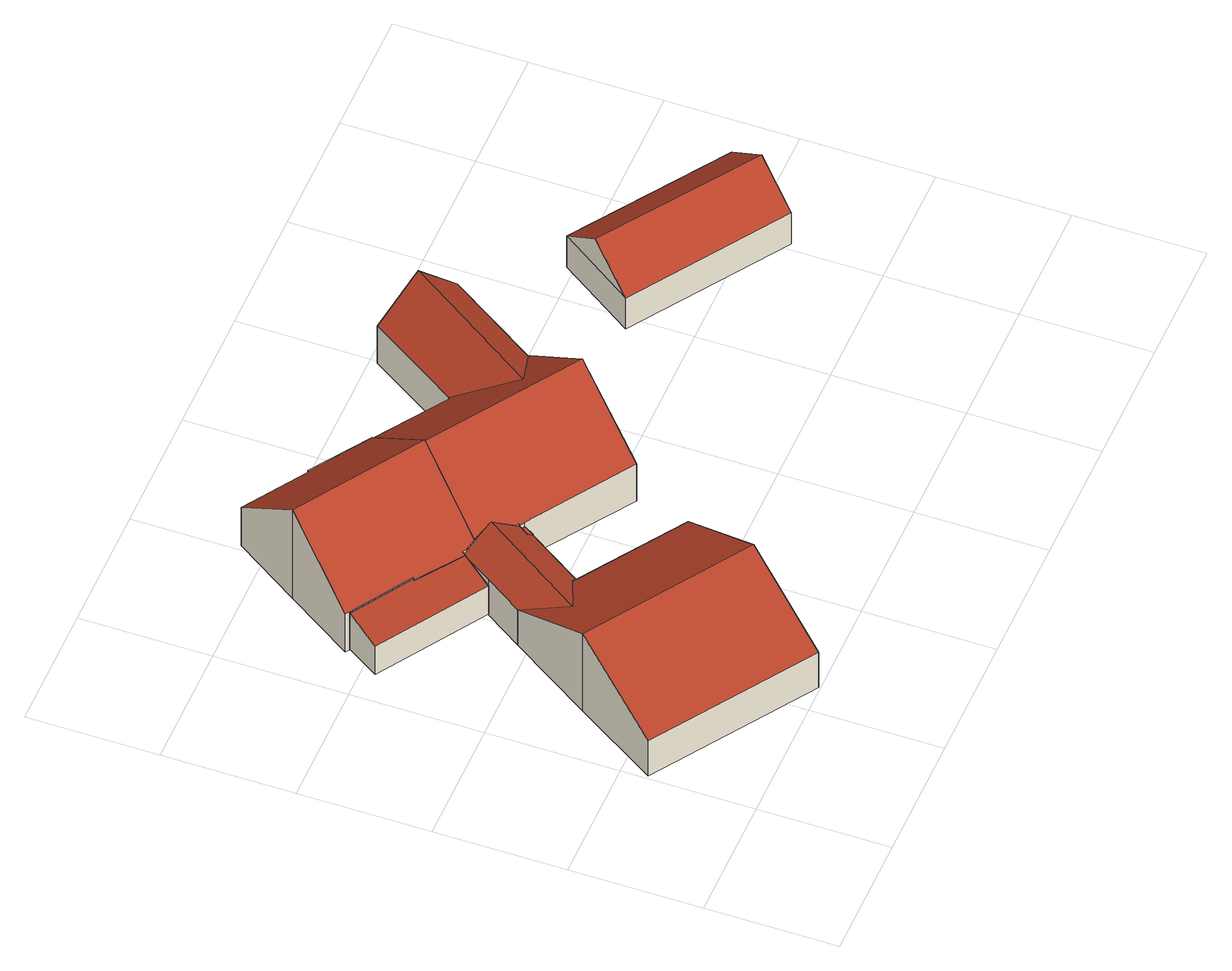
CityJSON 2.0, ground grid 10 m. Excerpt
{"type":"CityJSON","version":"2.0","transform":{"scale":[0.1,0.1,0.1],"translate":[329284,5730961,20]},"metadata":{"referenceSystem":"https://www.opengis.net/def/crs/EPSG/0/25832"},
"CityObjects":{
"building1":{"type":"Building","attributes":{"Geometrietyp2DReferenz":"3000","Gemeindeschluessel":"05170048","function":"51009_1610","roofType":"2100","measuredHeight":3.61},"geometry":[{"type":"Solid","lod":"2","boundaries":[[[[0,1,2,3]],[[4,5,1,0]],[[6,7,5,4]],[[8,9,7,6]],[[10,11,9,8]],[[3,2,11,10]],[[8,6,4,0,3,10]],[[1,5,7,9,11,2]]]],"semantics":{"surfaces":[{"type":"WallSurface"},{"type":"RoofSurface"},{"type":"GroundSurface"}],"values":[[0,0,0,0,0,0,1,2]]}}]},
"building2":{"type":"Building","attributes":{"name":"Schoyekampshof","Geometrietyp2DReferenz":"3000","Gemeindeschluessel":"05170048","function":"31001_1210","roofType":"3100","measuredHeight":8.91},"address":[{"country":"Germany","locality":"Wesel","thoroughfareNumber":"19","thoroughfareName":"Böckersche Straße"}],"geometry":[{"type":"Solid","lod":"2","boundaries":[[[[12,13,14,15]],[[16,17,13,12]],[[8,18,17,16]],[[19,20,18,8]],[[21,22,20,19]],[[23,24,22,21]],[[25,26,24,23]],[[27,28,26,25]],[[29,30,28,27]],[[31,32,30,29]],[[33,34,32,31]],[[35,36,34,33]],[[15,14,36,35]],[[25,23,21,19,8,16,12,15,27]],[[35,33,31,29,27,15]],[[13,17,18,20,22,24,26,28,30,32,34,36,14]]]],"semantics":{"surfaces":[{"type":"WallSurface"},{"type":"RoofSurface"},{"type":"GroundSurface"}],"values":[[0,0,0,0,0,0,0,0,0,0,0,0,0,1,1,2]]}}]},
"building3":{"type":"Building","attributes":{"Gemeindeschluessel":"05170048","Geometrietyp2DReferenz":"3000","function":"31001_2720"},"address":[{"country":"Germany","locality":"Wesel","thoroughfareNumber":"19","thoroughfareName":"Böckersche Straße"}],"children":["building3-1","building3-2","building3-3","building3-4","building3-5"]},
"building3-1":{"type":"BuildingPart","attributes":{"roofType":"3100","measuredHeight":7.65},"parents":["building3"],"geometry":[{"type":"MultiSurface","lod":"2","boundaries":[[[37,38,39,40]],[[41,42,38,37]],[[43,44,45,46]],[[47,48,44,43]],[[49,50,48,47]],[[40,39,50,49]],[[40,49,47,37]],[[43,46,41,37,47]],[[38,42,45,44,48,50,39]],[[51,46,52]],[[45,53,51,52]],[[41,51,53,42]]],"semantics":{"surfaces":[{"type":"WallSurface"},{"type":"RoofSurface"},{"type":"GroundSurface"},{"type":"ClosureSurface"}],"values":[0,0,0,0,0,0,1,1,2,0,3,3]}}]},
"building3-2":{"type":"BuildingPart","attributes":{"roofType":"5000","measuredHeight":5.31},"parents":["building3"],"geometry":[{"type":"MultiSurface","lod":"2","boundaries":[[[54,55,56,57]],[[52,45,55,54]],[[58,59,42,41]],[[60,18,59,58]],[[61,17,18,60]],[[62,13,17,61]],[[63,64,65,66]],[[61,60,58,41,67,68,62]],[[41,51,67]],[[51,52,54,57,69,63,66,68,67]],[[56,55,45,53,42,59,18,17,13,70,65,64,71]],[[69,72,73]],[[73,72,57,56,71]],[[52,51,53,45]],[[41,42,53,51]],[[62,68,74,75]],[[74,70,13,75]],[[68,76,74]],[[65,70,74,76,66]],[[63,69,73,77]],[[77,73,71,64]]],"semantics":{"surfaces":[{"type":"WallSurface"},{"type":"RoofSurface"},{"type":"GroundSurface"},{"type":"ClosureSurface"}],"values":[0,0,0,0,0,0,0,1,1,1,2,0,3,3,3,0,3,0,3,0,3]}}]},
"building3-3":{"type":"BuildingPart","attributes":{"roofType":"3100","measuredHeight":8.83},"parents":["building3"],"geometry":[{"type":"MultiSurface","lod":"2","boundaries":[[[78,65,64,79]],[[80,14,13,75]],[[81,36,14,80]],[[82,83,36,81]],[[84,85,83,82]],[[86,87,88,89]],[[90,91,87,86]],[[92,93,91,90]],[[94,95,93,92]],[[75,78,79,94,92,90,80]],[[86,89,84,82,81,80,90]],[[65,13,14,36,83,85,88,87,91,93,95,64]],[[78,76,66]],[[74,75,13,70]],[[66,76,74,70,65]],[[89,88,85,84]],[[94,79,77,96]],[[96,77,64,95]]],"semantics":{"surfaces":[{"type":"WallSurface"},{"type":"RoofSurface"},{"type":"GroundSurface"},{"type":"ClosureSurface"}],"values":[0,0,0,0,0,0,0,0,0,1,1,2,0,3,3,3,0,3]}}]},
"building3-4":{"type":"BuildingPart","attributes":{"roofType":"5000","measuredHeight":7.08},"parents":["building3"],"geometry":[{"type":"Solid","lod":"2","boundaries":[[[[97,98,85,84]],[[99,100,98,97]],[[101,102,100,99]],[[89,88,102,101]],[[99,97,84,103]],[[84,89,103]],[[101,99,103,89]],[[98,100,102,88,85]],[[84,85,88,89]]]],"semantics":{"surfaces":[{"type":"WallSurface"},{"type":"RoofSurface"},{"type":"GroundSurface"},{"type":"ClosureSurface"}],"values":[[0,0,0,0,1,1,1,2,3]]}}]},
"building3-5":{"type":"BuildingPart","attributes":{"roofType":"1000","measuredHeight":3.2},"address":[{"country":"Germany","locality":"Wesel","thoroughfareNumber":"19","thoroughfareName":"Böckersche Straße"}],"parents":["building3"],"geometry":[{"type":"MultiSurface","lod":"2","boundaries":[[[104,56,95,96]],[[96,77,73,104]],[[64,95,56,71]],[[73,77,64,71]],[[77,96,95,64]],[[104,72,57]],[[57,72,73,71,56]]],"semantics":{"surfaces":[{"type":"WallSurface"},{"type":"RoofSurface"},{"type":"GroundSurface"},{"type":"ClosureSurface"}],"values":[0,1,2,3,3,0,3]}}]},
"building4":{"type":"Building","attributes":{"Geometrietyp2DReferenz":"3000","Gemeindeschluessel":"05170048","function":"31001_2720","roofType":"3100","measuredHeight":5.86},"address":[{"country":"Germany","locality":"Wesel","thoroughfareNumber":"19","thoroughfareName":"Böckersche Straße"}],"geometry":[{"type":"Solid","lod":"2","boundaries":[[[[105,106,107,108]],[[109,110,106,105]],[[111,112,110,109]],[[108,107,112,111]],[[105,113,109]],[[111,114,108]],[[108,114,113,105]],[[109,113,114,111]],[[106,110,112,107]]]],"semantics":{"surfaces":[{"type":"WallSurface"},{"type":"RoofSurface"},{"type":"GroundSurface"}],"values":[[0,0,0,0,0,0,1,1,2]]}}]}
},
"vertices":[
[38,314,47],[38,314,11],[22,289,11],[22,289,39],[84,285,47],[84,285,11],[83,284,46],[83,284,11],[118,260,46],[118,260,11],[103,237,39],[103,237,11],
[129,256,48],[129,256,10],[163,307,10],[163,307,99],[119,262,48],[119,262,10],[118,260,10],[83,284,47],[83,284,10],[84,285,48],[84,285,10],[38,314,48],[38,314,10],[35,316,48],[35,316,10],[69,368,99],[69,368,10],[103,419,48],[103,419,10],[151,388,48],[151,388,10],[152,389,48],[152,389,10],[197,359,48],[197,359,10],
[42,144,87],[42,144,10],[1,80,10],[1,80,45],[84,208,45],[84,208,10],[204,129,45],[204,129,10],[127,180,10],[127,180,45],[163,65,87],[163,65,10],[121,1,45],[121,1,10],[123,183,45],[127,180,41],[123,183,10],
[131,186,41],[131,186,10],[157,225,10],[157,225,41],[103,237,45],[103,237,10],[118,260,45],[119,262,45],[129,256,54],[158,235,45],[158,235,10],[158,236,10],[158,236,45],[85,168,63],[139,249,63],[153,228,45],[139,249,10],[153,228,10],[155,226,42],[153,228,42],[139,249,47],[129,256,47],[156,237,47],[158,235,42],
[158,236,47],[158,235,46],[163,307,98],[197,359,47],[251,323,47],[251,323,10],[252,324,47],[252,324,10],[309,286,47],[309,286,10],[308,287,10],[308,287,47],[274,234,98],[274,234,10],[240,181,47],[240,181,10],[162,233,46],[162,233,10],[162,233,42],
[297,394,47],[297,394,10],[326,375,81],[326,375,10],[354,357,47],[354,357,10],[257,271,81],
[157,225,42],
[545,229,39],[545,229,8],[430,306,8],[430,306,39],[506,170,39],[506,170,8],[390,247,39],[390,247,8],[525,199,67],[410,277,67]
]}
